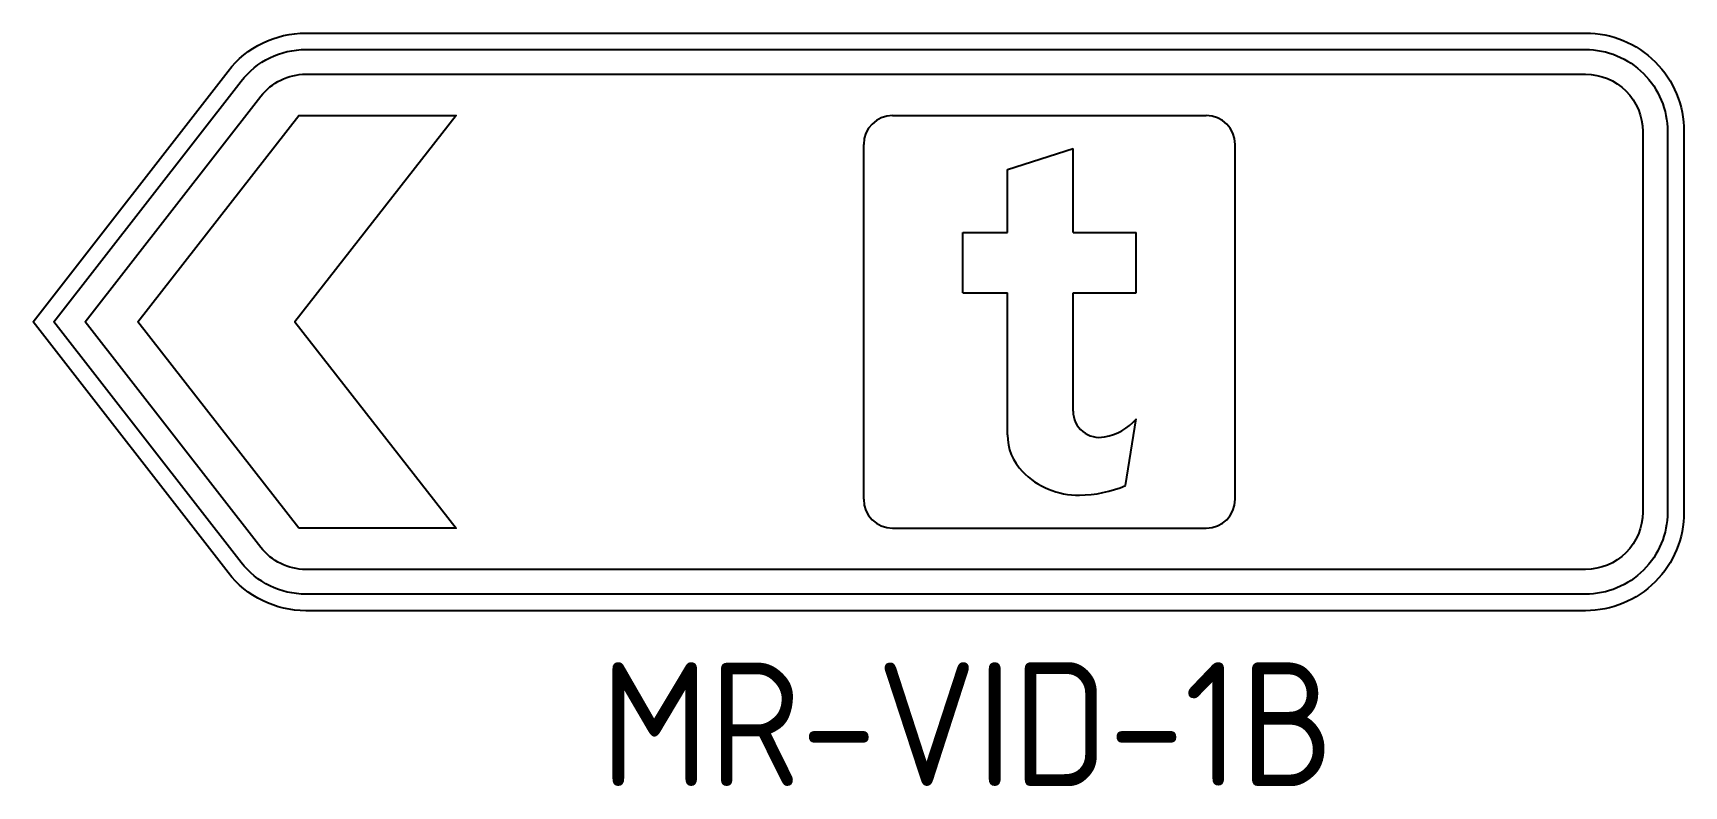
# Model space of a CAD drawing. Extents: x 131 to 164.3, y 172.3 to 187.5.
import ezdxf
from ezdxf.enums import TextEntityAlignment as Align

# ---------------------------------------------------------------- set-up
doc = ezdxf.new("R2010")
doc.units = 0
doc.header["$LTSCALE"] = 12
doc.header["$MEASUREMENT"] = 0
doc.layers.add('L18', color=4, linetype='CONTINUOUS')
doc.layers.add('T25', color=1, linetype='CONTINUOUS')
doc.styles.add('ISO', font='iso')

msp = doc.modelspace()

# ---------------------------------------------------------------- linework, layer by layer
at = {"layer": 'L18'}
for p, q in [((148.33, 185.802), (154.663, 185.802)), ((147.747, 178.052), (147.747, 185.218)), ((150.648, 184.712), (151.974, 185.135)), ((151.974, 183.438), (151.974, 185.135)), ((155.247, 178.052), (155.247, 185.218)), ((150.648, 183.438), (150.648, 184.712)), ((149.747, 182.219), (149.747, 183.438)), ((149.747, 183.438), (150.648, 183.438)), ((151.974, 183.438), (153.247, 183.438)), ((153.247, 182.219), (153.247, 183.438)), ((149.747, 182.219), (150.648, 182.219)), ((150.648, 179.355), (150.648, 182.219)), ((151.974, 179.833), (151.974, 182.219)), ((151.974, 182.219), (153.247, 182.219)), ((153.034, 178.33), (153.247, 179.674)), ((148.33, 177.469), (154.663, 177.469))]:
    msp.add_line(p, q, dxfattribs=at)
for points in [[(164.308, 177.791, -0.414214), (162.321, 175.803), (136.485, 175.803, -0.231442), (134.916, 176.571), (130.977, 181.636), (134.916, 186.701, -0.231442), (136.485, 187.468), (162.321, 187.468, -0.414214), (164.308, 185.481)], [(163.975, 177.791, -0.414214), (162.321, 176.136), (136.485, 176.136, -0.231442), (135.179, 176.775), (131.398, 181.636), (135.179, 186.497, -0.231442), (136.485, 187.136), (162.321, 187.136, -0.414214), (163.975, 185.481)], [(163.475, 177.791, -0.414214), (162.321, 176.636), (136.485, 176.636, -0.231442), (135.573, 177.082), (132.031, 181.636), (135.573, 186.19, -0.231442), (136.485, 186.636), (162.321, 186.636, -0.414214), (163.475, 185.481)]]:
    msp.add_lwpolyline(points, format="xyb", close=True, dxfattribs=at)
msp.add_lwpolyline([(136.346, 177.469), (133.09, 181.636), (136.346, 185.802), (139.518, 185.802), (136.263, 181.636), (139.518, 177.469)], close=True, dxfattribs=at)
for centre, radius, start, end in [((148.33, 185.218), 0.583, 90, 180), ((154.663, 185.218), 0.583, 0, 90), ((152.504, 179.833), 0.53, 180, 281.537), ((152.438, 180.359), 1.06, 279.3622, 319.7006), ((151.709, 179.355), 1.06, 180, 224.432), ((152.087, 179.727), 1.591, 224.432, 270.5043), ((152.08, 180.575), 2.439, 270.5043, 293.0357), ((148.33, 178.052), 0.583, 180, 270), ((154.663, 178.052), 0.583, 270, 0)]:
    msp.add_arc(centre, radius, start, end, dxfattribs=at)

# ---------------------------------------------------------------- texts
at = {"layer": 'T25', "style": 'ISO'}
msp.add_text('MR-VID-1B', height=2.5, dxfattribs=at).set_placement((149.846, 172.263), align=Align.CENTER)

doc.saveas('drawing.dxf')
